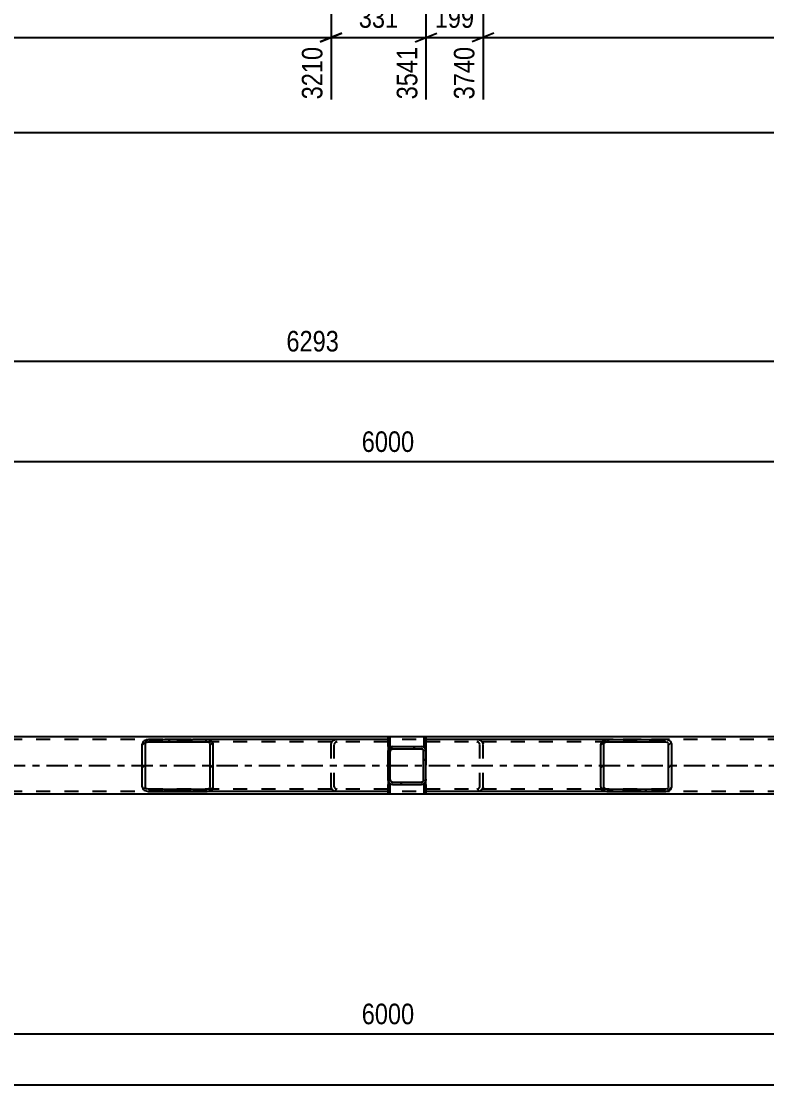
# Model space of a CAD drawing. Header units: millimetres. Extents: x -170 to 1019, y -677 to 164.
# Drawn here: x 45.3 to 149.1, y -300.4 to -152.3 of the extents above; entities that cross this region are included whole.
import ezdxf

# ---------------------------------------------------------------- set-up
doc = ezdxf.new("R2010")
doc.units = ezdxf.units.MM
doc.linetypes.add('DXK_LINE_DOT2', pattern=[3.9198, 1.9599, -1.9599])
doc.linetypes.add('DXK_LINE_DOT3', pattern=[5.9187, 2.979, -0.9799, 0.9799, -0.9799])
doc.styles.add('Arial Narrow', font='ARIALN.TTF', dxfattribs={"height": 0.2})

# ---------------------------------------------------------------- blocks, each defined once
blk = doc.blocks.new('Part-570387359-6487 - 6343')
at = {"linetype": 'Continuous'}
h = blk.add_hatch(dxfattribs=at)
h.set_pattern_fill('', scale=0.7, style=0, pattern_type=0)
h.set_pattern_definition([(45, (71.4643, -259.4924), (-1.57154, 1.57154), [])])
h.paths.add_polyline_path([(71.13, -259.54), (71.46, -259.49), (71.75, -259.35), (71.94, -259.15), (72.01, -258.9), (72.01, -252.98), (71.94, -252.74), (71.75, -252.53), (71.46, -252.39), (71.13, -252.34), (63, -252.34), (62.67, -252.39), (62.38, -252.53), (62.19, -252.74), (62.12, -252.98), (62.12, -258.9), (62.19, -259.15), (62.38, -259.35), (62.67, -259.49), (63, -259.54)])
h.paths.add_polyline_path([(62.83, -259.2), (62.69, -259.13), (62.6, -259.02), (62.56, -258.9), (62.56, -252.98), (62.6, -252.86), (62.69, -252.75), (62.83, -252.69), (63, -252.66), (71.13, -252.66), (71.3, -252.69), (71.44, -252.75), (71.53, -252.86), (71.57, -252.98), (71.57, -258.9), (71.53, -259.02), (71.44, -259.13), (71.3, -259.2), (71.13, -259.22), (63, -259.22)])
at = {"color": 2, "linetype": 'Continuous'}
for p, q in [((62.19, -252.74), (62.12, -252.98)), ((62.12, -258.9), (62.12, -252.98)), ((62.56, -252.98), (62.6, -252.86)), ((62.56, -258.9), (62.56, -252.98)), ((63, -252.34), (62.67, -252.39)), ((62.83, -252.69), (63, -252.66)), ((63, -252.34), (71.13, -252.34)), ((63, -252.66), (71.13, -252.66)), ((96.36, -252.34), (71.13, -252.34)), ((71.46, -252.39), (71.13, -252.34)), ((71.13, -252.66), (71.3, -252.69)), ((71.53, -252.86), (71.57, -252.98)), ((71.57, -258.9), (71.57, -252.98)), ((72.01, -252.98), (71.94, -252.74)), ((72.01, -258.9), (72.01, -252.98)), ((96.36, -253.3), (96.36, -253.94)), ((62.12, -258.9), (62.19, -259.15)), ((62.6, -259.02), (62.56, -258.9)), ((71.57, -258.9), (71.53, -259.02)), ((71.94, -259.15), (72.01, -258.9)), ((96.36, -257.94), (96.36, -258.58)), ((62.67, -259.49), (63, -259.54)), ((63, -259.22), (62.83, -259.2)), ((63, -259.22), (71.13, -259.22)), ((63, -259.54), (71.13, -259.54)), ((71.3, -259.2), (71.13, -259.22)), ((71.13, -259.54), (71.46, -259.49)), ((96.36, -259.54), (71.13, -259.54))]:
    blk.add_line(p, q, dxfattribs=at)
at = {"color": 7, "linetype": 'DXK_LINE_DOT2'}
for p, q in [((71.13, -252.34), (63, -252.34)), ((96.36, -252.66), (63, -252.66)), ((88.42, -252.98), (88.48, -252.74)), ((88.42, -258.9), (88.42, -252.98)), ((88.89, -252.86), (88.86, -252.98)), ((88.86, -258.9), (88.86, -252.98)), ((88.96, -252.39), (89.29, -252.34)), ((89.29, -252.66), (89.13, -252.69)), ((96.36, -252.34), (96.36, -253.3)), ((96.36, -253.94), (96.36, -257.94)), ((88.48, -259.15), (88.42, -258.9)), ((88.86, -258.9), (88.89, -259.02)), ((96.36, -258.9), (96.36, -258.58)), ((96.36, -259.54), (96.36, -258.9)), ((96.36, -259.22), (63, -259.22)), ((71.13, -259.54), (63, -259.54)), ((89.29, -259.54), (88.96, -259.49)), ((89.13, -259.2), (89.29, -259.22))]:
    blk.add_line(p, q, dxfattribs=at)
at = {"color": 2, "linetype": 'Continuous'}
for centre, radius, start, end in [((62.87, -253.17), 0.802, 104.5547, 147.5896), ((62.93, -253.07), 0.401, 104.5547, 147.5896), ((71.2, -253.07), 0.401, 32.4104, 75.4453), ((71.26, -253.17), 0.802, 32.4104, 75.4453), ((62.87, -258.72), 0.802, 212.4104, 255.4453), ((62.93, -258.81), 0.401, 212.4104, 255.4453), ((71.2, -258.81), 0.401, 284.5547, 327.5896), ((71.26, -258.72), 0.802, 284.5547, 327.5896)]:
    blk.add_arc(centre, radius, start, end, dxfattribs=at)
at = {"color": 7, "linetype": 'DXK_LINE_DOT2'}
for centre, radius, start, end in [((89.16, -253.17), 0.802, 104.5547, 147.5896), ((89.23, -253.07), 0.401, 104.5547, 147.5896), ((89.16, -258.72), 0.802, 212.4104, 255.4453), ((89.23, -258.81), 0.401, 212.4104, 255.4453)]:
    blk.add_arc(centre, radius, start, end, dxfattribs=at)
blk = doc.blocks.new('Part-570387359-6503 - 6343')
at = {"color": 7, "linetype": 'DXK_LINE_DOT2'}
for p, q in [((798, -252.34), (-40, -252.34)), ((798, -259.54), (-40, -259.54))]:
    blk.add_line(p, q, dxfattribs=at)
at = {"color": 2, "linetype": 'Continuous'}
for p, q in [((793.2, -251.94), (-35.2, -251.94)), ((793.2, -259.94), (-35.2, -259.94))]:
    blk.add_line(p, q, dxfattribs=at)
at = {"color": 7, "linetype": 'DXK_LINE_DOT3'}
blk.add_line((-40, -255.94), (798, -255.94), dxfattribs=at)
blk = doc.blocks.new('Part-570387359-6558 - 6343')
at = {"color": 2, "linetype": 'Continuous'}
for p, q in [((96.36, -253.3), (96.36, -252.1)), ((96.36, -252.1), (96.6, -252.1)), ((96.6, -252.1), (96.6, -253.3)), ((96.6, -253.3), (96.6, -252.1)), ((96.6, -253.3), (96.36, -253.3))]:
    blk.add_line(p, q, dxfattribs=at)
at = {"color": 7, "linetype": 'DXK_LINE_DOT2'}
for p, q in [((96.36, -253.3), (96.36, -252.1)), ((96.6, -252.1), (96.6, -252.1)), ((96.6, -253.3), (96.6, -253.3))]:
    blk.add_line(p, q, dxfattribs=at)
blk = doc.blocks.new('Part-570387359-6559 - 6343')
at = {"color": 2, "linetype": 'Continuous'}
for p, q in [((101.4, -258.58), (101.4, -258.58)), ((101.4, -259.78), (101.4, -258.58)), ((101.64, -258.58), (101.4, -258.58)), ((101.64, -258.58), (101.64, -258.58)), ((101.64, -258.58), (101.64, -259.78)), ((101.4, -259.78), (101.4, -259.78)), ((101.4, -259.78), (101.64, -259.78)), ((101.64, -259.78), (101.64, -259.78))]:
    blk.add_line(p, q, dxfattribs=at)
at = {"color": 7, "linetype": 'DXK_LINE_DOT2'}
for p, q in [((101.4, -259.78), (101.4, -258.58)), ((101.64, -259.78), (101.64, -258.58))]:
    blk.add_line(p, q, dxfattribs=at)
blk = doc.blocks.new('Part-570387359-6560 - 6343')
at = {"color": 2, "linetype": 'Continuous'}
for p, q in [((101.4, -252.1), (101.4, -252.1)), ((101.64, -252.1), (101.4, -252.1)), ((101.4, -253.3), (101.4, -252.1)), ((101.64, -252.1), (101.64, -252.1)), ((101.64, -252.1), (101.64, -253.3)), ((101.4, -253.3), (101.4, -253.3)), ((101.64, -253.3), (101.4, -253.3)), ((101.64, -253.3), (101.64, -253.3))]:
    blk.add_line(p, q, dxfattribs=at)
at = {"color": 7, "linetype": 'DXK_LINE_DOT2'}
for p, q in [((101.4, -253.3), (101.4, -252.1)), ((101.64, -252.1), (101.64, -253.3))]:
    blk.add_line(p, q, dxfattribs=at)
blk = doc.blocks.new('Part-570387359-6565 - 6343')
at = {"linetype": 'Continuous'}
h = blk.add_hatch(dxfattribs=at)
h.set_pattern_fill('', scale=0.7, style=0, pattern_type=0)
h.set_pattern_definition([(45, (101.2457, -258.5324), (-1.57154, 1.57154), [])])
h.paths.add_polyline_path([(101, -258.58), (101.25, -258.53), (101.45, -258.39), (101.59, -258.19), (101.64, -257.94), (101.64, -253.94), (101.59, -253.7), (101.45, -253.49), (101.25, -253.35), (101, -253.3), (97, -253.3), (96.76, -253.35), (96.55, -253.49), (96.41, -253.7), (96.36, -253.94), (96.36, -257.94), (96.41, -258.19), (96.55, -258.39), (96.76, -258.53), (97, -258.58)])
h.paths.add_polyline_path([(96.88, -258.24), (96.77, -258.17), (96.71, -258.06), (96.68, -257.94), (96.68, -253.94), (96.71, -253.82), (96.77, -253.71), (96.88, -253.65), (97, -253.62), (101, -253.62), (101.12, -253.65), (101.23, -253.71), (101.3, -253.82), (101.32, -253.94), (101.32, -257.94), (101.3, -258.06), (101.23, -258.17), (101.12, -258.24), (101, -258.26), (97, -258.26)])
at = {"color": 7, "linetype": 'DXK_LINE_DOT2'}
for p, q in [((96.36, -253.94), (96.41, -253.7)), ((96.36, -257.94), (96.36, -253.94)), ((96.71, -253.82), (96.68, -253.94)), ((96.68, -257.94), (96.68, -253.94)), ((96.76, -253.35), (97, -253.3)), ((97, -253.62), (96.88, -253.65)), ((97, -253.3), (101, -253.3)), ((97, -253.62), (101, -253.62)), ((101, -253.3), (101.25, -253.35)), ((101.12, -253.65), (101, -253.62)), ((101.32, -253.94), (101.3, -253.82)), ((101.32, -257.94), (101.32, -253.94)), ((101.59, -253.7), (101.64, -253.94)), ((101.64, -257.94), (101.64, -253.94)), ((96.41, -258.19), (96.36, -257.94)), ((96.68, -257.94), (96.71, -258.06)), ((97, -258.58), (96.76, -258.53)), ((96.88, -258.24), (97, -258.26)), ((97, -258.26), (101, -258.26)), ((97, -258.58), (101, -258.58)), ((101, -258.26), (101.12, -258.24)), ((101.25, -258.53), (101, -258.58)), ((101.3, -258.06), (101.32, -257.94)), ((101.64, -257.94), (101.59, -258.19))]:
    blk.add_line(p, q, dxfattribs=at)
at = {"color": 2, "linetype": 'Continuous'}
for p, q in [((96.41, -253.7), (96.36, -253.94)), ((96.36, -257.94), (96.36, -253.94)), ((96.68, -253.94), (96.71, -253.82)), ((96.68, -257.94), (96.68, -253.94)), ((97, -253.3), (96.76, -253.35)), ((96.88, -253.65), (97, -253.62)), ((97, -253.3), (101, -253.3)), ((97, -253.62), (101, -253.62)), ((101.25, -253.35), (101, -253.3)), ((101, -253.62), (101.12, -253.65)), ((101.3, -253.82), (101.32, -253.94)), ((101.32, -257.94), (101.32, -253.94)), ((101.64, -253.94), (101.59, -253.7)), ((101.64, -257.94), (101.64, -253.94)), ((96.36, -257.94), (96.41, -258.19)), ((96.71, -258.06), (96.68, -257.94)), ((96.76, -258.53), (97, -258.58)), ((97, -258.26), (96.88, -258.24)), ((97, -258.26), (101, -258.26)), ((97, -258.58), (101, -258.58)), ((101.12, -258.24), (101, -258.26)), ((101, -258.58), (101.25, -258.53)), ((101.32, -257.94), (101.3, -258.06)), ((101.59, -258.19), (101.64, -257.94))]:
    blk.add_line(p, q, dxfattribs=at)
at = {"color": 7, "linetype": 'DXK_LINE_DOT2'}
for centre, radius, start, end in [((97, -253.94), 0.64, 112.5, 157.5), ((97, -253.94), 0.32, 112.5, 157.5), ((101, -253.94), 0.32, 22.5, 67.5), ((101, -253.94), 0.64, 22.5, 67.5), ((97, -257.94), 0.64, 202.5, 247.5), ((97, -257.94), 0.32, 202.5, 247.5), ((101, -257.94), 0.32, 292.5, 337.5), ((101, -257.94), 0.64, 292.5, 337.5)]:
    blk.add_arc(centre, radius, start, end, dxfattribs=at)
at = {"color": 2, "linetype": 'Continuous'}
for centre, radius, start, end in [((97, -253.94), 0.64, 112.5, 157.5), ((97, -253.94), 0.32, 112.5, 157.5), ((101, -253.94), 0.32, 22.5, 67.5), ((101, -253.94), 0.64, 22.5, 67.5), ((97, -257.94), 0.64, 202.5, 247.5), ((97, -257.94), 0.32, 202.5, 247.5), ((101, -257.94), 0.32, 292.5, 337.5), ((101, -257.94), 0.64, 292.5, 337.5)]:
    blk.add_arc(centre, radius, start, end, dxfattribs=at)
blk = doc.blocks.new('Part-570387359-6584 - 6343')
at = {"color": 2, "linetype": 'Continuous'}
for p, q in [((96.36, -259.78), (96.36, -258.58)), ((96.6, -258.58), (96.36, -258.58)), ((96.6, -258.58), (96.6, -259.78)), ((96.6, -258.58), (96.6, -259.78)), ((96.6, -259.78), (96.36, -259.78))]:
    blk.add_line(p, q, dxfattribs=at)
at = {"color": 7, "linetype": 'DXK_LINE_DOT2'}
for p, q in [((96.36, -259.78), (96.36, -258.58)), ((96.6, -258.58), (96.6, -258.58)), ((96.6, -259.78), (96.6, -259.78))]:
    blk.add_line(p, q, dxfattribs=at)
blk = doc.blocks.new('Part-570387359-6635 - 6343')
at = {"linetype": 'Continuous'}
h = blk.add_hatch(dxfattribs=at)
h.set_pattern_fill('', scale=0.7, style=0, pattern_type=0)
h.set_pattern_definition([(45, (135.3364, -259.4924), (-1.57154, 1.57154), [])])
h.paths.add_polyline_path([(135, -259.54), (135.34, -259.49), (135.62, -259.35), (135.81, -259.15), (135.88, -258.9), (135.88, -252.98), (135.81, -252.74), (135.62, -252.53), (135.34, -252.39), (135, -252.34), (126.87, -252.34), (126.54, -252.39), (126.25, -252.53), (126.06, -252.74), (126, -252.98), (126, -258.9), (126.06, -259.15), (126.25, -259.35), (126.54, -259.49), (126.87, -259.54)])
h.paths.add_polyline_path([(126.71, -259.2), (126.56, -259.13), (126.47, -259.02), (126.43, -258.9), (126.43, -252.98), (126.47, -252.86), (126.56, -252.75), (126.71, -252.69), (126.87, -252.66), (135, -252.66), (135.17, -252.69), (135.31, -252.75), (135.41, -252.86), (135.44, -252.98), (135.44, -258.9), (135.41, -259.02), (135.31, -259.13), (135.17, -259.2), (135, -259.22), (126.87, -259.22)])
at = {"color": 2, "linetype": 'Continuous'}
for p, q in [((126.87, -252.34), (101.64, -252.34)), ((126.06, -252.74), (126, -252.98)), ((126, -258.9), (126, -252.98)), ((126.43, -252.98), (126.47, -252.86)), ((126.43, -258.9), (126.43, -252.98)), ((126.87, -252.34), (126.54, -252.39)), ((126.71, -252.69), (126.87, -252.66)), ((126.87, -252.34), (135, -252.34)), ((126.87, -252.66), (135, -252.66)), ((135.34, -252.39), (135, -252.34)), ((135, -252.66), (135.17, -252.69)), ((135.41, -252.86), (135.44, -252.98)), ((135.44, -258.9), (135.44, -252.98)), ((135.88, -252.98), (135.81, -252.74)), ((135.88, -258.9), (135.88, -252.98)), ((101.64, -253.3), (101.64, -253.94)), ((101.64, -258.58), (101.64, -257.94)), ((126, -258.9), (126.06, -259.15)), ((126.47, -259.02), (126.43, -258.9)), ((135.44, -258.9), (135.41, -259.02)), ((135.81, -259.15), (135.88, -258.9)), ((126.87, -259.54), (101.64, -259.54)), ((126.54, -259.49), (126.87, -259.54)), ((126.87, -259.22), (126.71, -259.2)), ((126.87, -259.22), (135, -259.22)), ((126.87, -259.54), (135, -259.54)), ((135.17, -259.2), (135, -259.22)), ((135, -259.54), (135.34, -259.49))]:
    blk.add_line(p, q, dxfattribs=at)
at = {"color": 7, "linetype": 'DXK_LINE_DOT2'}
for p, q in [((101.64, -252.34), (101.64, -253.3)), ((135, -252.66), (101.64, -252.66)), ((108.71, -252.34), (109.04, -252.39)), ((108.87, -252.69), (108.71, -252.66)), ((109.15, -252.98), (109.11, -252.86)), ((109.15, -258.9), (109.15, -252.98)), ((109.52, -252.74), (109.59, -252.98)), ((109.59, -258.9), (109.59, -252.98)), ((135, -252.34), (126.87, -252.34)), ((101.64, -253.94), (101.64, -257.94)), ((101.64, -258.9), (101.64, -258.58)), ((101.64, -259.54), (101.64, -258.9)), ((109.11, -259.02), (109.15, -258.9)), ((109.59, -258.9), (109.52, -259.15)), ((135, -259.22), (101.64, -259.22)), ((108.71, -259.22), (108.87, -259.2)), ((109.04, -259.49), (108.71, -259.54)), ((135, -259.54), (126.87, -259.54))]:
    blk.add_line(p, q, dxfattribs=at)
for centre, radius, start, end in [((108.77, -253.07), 0.401, 32.4104, 75.4453), ((108.84, -253.17), 0.802, 32.4104, 75.4453), ((108.77, -258.81), 0.401, 284.5547, 327.5896), ((108.84, -258.72), 0.802, 284.5547, 327.5896)]:
    blk.add_arc(centre, radius, start, end, dxfattribs=at)
at = {"color": 2, "linetype": 'Continuous'}
for centre, radius, start, end in [((126.74, -253.17), 0.802, 104.5547, 147.5896), ((126.81, -253.07), 0.401, 104.5547, 147.5896), ((135.07, -253.07), 0.401, 32.4104, 75.4453), ((135.13, -253.17), 0.802, 32.4104, 75.4453), ((126.74, -258.72), 0.802, 212.4104, 255.4453), ((126.81, -258.81), 0.401, 212.4104, 255.4453), ((135.07, -258.81), 0.401, 284.5547, 327.5896), ((135.13, -258.72), 0.802, 284.5547, 327.5896)]:
    blk.add_arc(centre, radius, start, end, dxfattribs=at)
blk = doc.blocks.new('StraightDimension-570387359-8677 - 7578')
at = {"color": 7, "linetype": 'Continuous'}
for p, q in [((109.59, -122.6), (109.59, -163.18)), ((208.42, -122.6), (208.42, -163.18)), ((111.09, -153.97), (108.09, -155.17)), ((206.92, -155.17), (209.92, -153.97)), ((109.59, -154.57), (208.42, -154.57))]:
    blk.add_line(p, q, dxfattribs=at)
at = {"color": 0}
blk.add_wipeout([(163.26, -153.82), (163.26, -149.62), (154.74, -149.62), (154.74, -153.82)], dxfattribs=at)
at = {"color": 3, "style": 'Arial Narrow'}
blk.add_text('2471', height=2.863, dxfattribs=at).set_placement((155.34, -153.22))
at = {"color": 0, "linetype": 'Continuous'}
blk.add_wipeout([(207.82, -155.27), (203.62, -155.27), (203.62, -163.78), (207.82, -163.78)], dxfattribs=at)
at = {"color": 3, "linetype": 'Continuous', "style": 'Arial Narrow'}
blk.add_text('6210', height=2.863, rotation=90.0002, dxfattribs=at).set_placement((207.22, -163.18))
blk = doc.blocks.new('StraightDimension-570387359-8693 - 7578')
at = {"color": 7, "linetype": 'Continuous'}
for p, q in [((101.64, -122.6), (101.64, -163.18)), ((109.59, -122.6), (109.59, -163.18)), ((100.14, -155.17), (103.14, -153.97)), ((111.09, -153.97), (108.09, -155.17)), ((101.64, -154.57), (109.59, -154.57))]:
    blk.add_line(p, q, dxfattribs=at)
at = {"color": 0}
blk.add_wipeout([(108.96, -153.82), (108.96, -149.62), (102.27, -149.62), (102.27, -153.82)], dxfattribs=at)
at = {"color": 0, "linetype": 'Continuous'}
blk.add_wipeout([(108.99, -155.27), (104.79, -155.27), (104.79, -163.78), (108.99, -163.78)], dxfattribs=at)
at = {"color": 3, "style": 'Arial Narrow'}
blk.add_text('199', height=2.863, dxfattribs=at).set_placement((102.87, -153.22))
at = {"color": 3, "linetype": 'Continuous', "style": 'Arial Narrow'}
blk.add_text('3740', height=2.863, rotation=90.0002, dxfattribs=at).set_placement((108.39, -163.18))
blk = doc.blocks.new('StraightDimension-570387359-8717 - 7578')
at = {"color": 7, "linetype": 'Continuous'}
for p, q in [((-18.36, -122.6), (-18.36, -161.35)), ((88.42, -122.6), (88.42, -163.18)), ((-16.86, -153.97), (-19.86, -155.17)), ((86.92, -155.17), (89.92, -153.97)), ((-18.36, -154.57), (88.42, -154.57))]:
    blk.add_line(p, q, dxfattribs=at)
at = {"color": 0}
blk.add_wipeout([(39.28, -153.82), (39.28, -149.62), (30.77, -149.62), (30.77, -153.82)], dxfattribs=at)
at = {"color": 3, "style": 'Arial Narrow'}
blk.add_text('2669', height=2.863, dxfattribs=at).set_placement((31.37, -153.22))
at = {"color": 0, "linetype": 'Continuous'}
blk.add_wipeout([(87.82, -155.27), (83.62, -155.27), (83.62, -163.78), (87.82, -163.78)], dxfattribs=at)
at = {"color": 3, "linetype": 'Continuous', "style": 'Arial Narrow'}
blk.add_text('3210', height=2.863, rotation=90.0002, dxfattribs=at).set_placement((87.22, -163.18))
blk = doc.blocks.new('StraightDimension-570387359-8705 - 7578')
at = {"color": 7, "linetype": 'Continuous'}
for p, q in [((88.42, -122.6), (88.42, -163.18)), ((101.64, -122.6), (101.64, -163.18)), ((89.92, -153.97), (86.92, -155.17)), ((100.14, -155.17), (103.14, -153.97)), ((88.42, -154.57), (101.64, -154.57))]:
    blk.add_line(p, q, dxfattribs=at)
at = {"color": 0}
blk.add_wipeout([(98.37, -153.82), (98.37, -149.62), (91.69, -149.62), (91.69, -153.82)], dxfattribs=at)
at = {"color": 3, "style": 'Arial Narrow'}
blk.add_text('331', height=2.863, dxfattribs=at).set_placement((92.29, -153.22))
at = {"color": 0, "linetype": 'Continuous'}
blk.add_wipeout([(101.04, -155.27), (96.84, -155.27), (96.84, -163.78), (101.04, -163.78)], dxfattribs=at)
at = {"color": 3, "linetype": 'Continuous', "style": 'Arial Narrow'}
blk.add_text('3541', height=2.863, rotation=90.0002, dxfattribs=at).set_placement((100.44, -163.18))
blk = doc.blocks.new('StraightDimension-570387359-18102 - 7578')
at = {"color": 7, "linetype": 'Continuous'}
blk.add_line((-41, -167.79), (839, -167.79), dxfattribs=at)
blk = doc.blocks.new('StraightDimension-570387359-6765 - 6343')
at = {"color": 7, "linetype": 'Continuous'}
blk.add_line((-23.64, -293.32), (216.36, -293.32), dxfattribs=at)
at = {"color": 0}
blk.add_wipeout([(100.62, -292.57), (100.62, -288.37), (92.1, -288.37), (92.1, -292.57)], dxfattribs=at)
at = {"color": 3, "style": 'Arial Narrow'}
blk.add_text('6000', height=2.863, dxfattribs=at).set_placement((92.7, -291.97))
blk = doc.blocks.new('StraightDimension-570387359-6800 - 6343')
at = {"color": 7, "linetype": 'Continuous'}
blk.add_line((-23.64, -213.63), (216.36, -213.63), dxfattribs=at)
at = {"color": 0}
blk.add_wipeout([(100.62, -212.88), (100.62, -208.68), (92.1, -208.68), (92.1, -212.88)], dxfattribs=at)
at = {"color": 3, "style": 'Arial Narrow'}
blk.add_text('6000', height=2.863, dxfattribs=at).set_placement((92.7, -212.28))
blk = doc.blocks.new('StraightDimension-570387359-6844 - 6343')
at = {"color": 7, "linetype": 'Continuous'}
blk.add_line((-40, -199.64), (211.72, -199.64), dxfattribs=at)
at = {"color": 0}
blk.add_wipeout([(90.12, -198.89), (90.12, -194.69), (81.61, -194.69), (81.61, -198.89)], dxfattribs=at)
at = {"color": 3, "style": 'Arial Narrow'}
blk.add_text('6293', height=2.863, dxfattribs=at).set_placement((82.21, -198.29))
blk = doc.blocks.new('StraightDimension-570387359-18504 - 6343')
at = {"color": 7, "linetype": 'Continuous'}
blk.add_line((-40, -300.39), (798, -300.39), dxfattribs=at)

msp = doc.modelspace()

# ---------------------------------------------------------------- block references
for name in ['StraightDimension-570387359-8717 - 7578', 'StraightDimension-570387359-8677 - 7578', 'StraightDimension-570387359-6800 - 6343', 'Part-570387359-6503 - 6343', 'Part-570387359-6487 - 6343', 'Part-570387359-6558 - 6343', 'Part-570387359-6560 - 6343', 'Part-570387359-6635 - 6343', 'Part-570387359-6565 - 6343', 'Part-570387359-6584 - 6343', 'Part-570387359-6559 - 6343', 'StraightDimension-570387359-6765 - 6343']:
    msp.add_blockref(name, (0, 0))

# ---------------------------------------------------------------- next in the draw order: block references
for name in ['StraightDimension-570387359-8693 - 7578', 'StraightDimension-570387359-6844 - 6343', 'StraightDimension-570387359-18504 - 6343']:
    msp.add_blockref(name, (0, 0))

# ---------------------------------------------------------------- next in the draw order: block references
msp.add_blockref('StraightDimension-570387359-8705 - 7578', (0, 0))

# ---------------------------------------------------------------- next in the draw order: block references
msp.add_blockref('StraightDimension-570387359-18102 - 7578', (0, 0))

doc.saveas('drawing.dxf')
